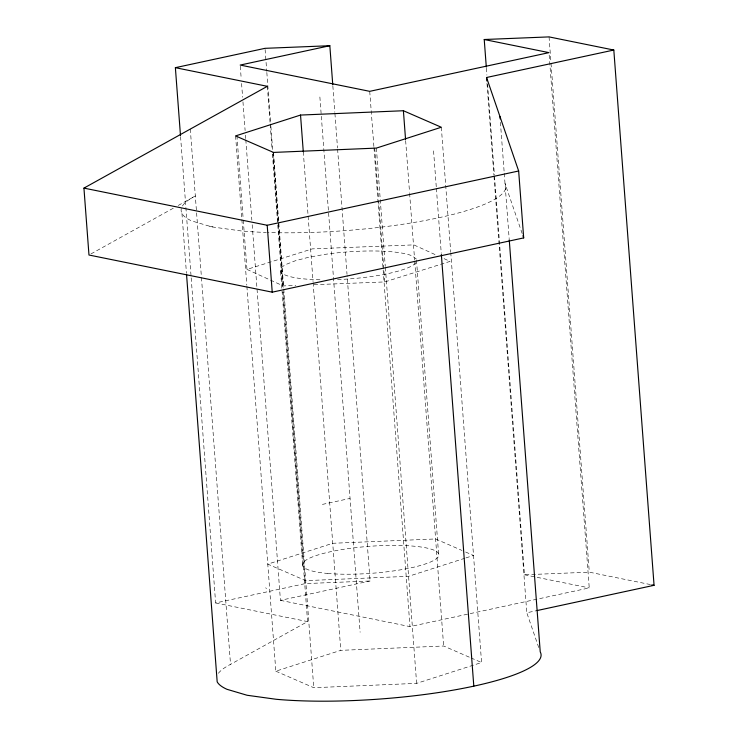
<?xml version="1.0" encoding="UTF-8"?>
<svg xmlns="http://www.w3.org/2000/svg" width="738" height="738" viewBox="0 0 738 738"><rect width="100%" height="100%" fill="white"/><g stroke="black" fill="none" stroke-linecap="round" stroke-linejoin="round"><path stroke-width="0.55" stroke-dasharray="3.69 2.77" d="M90.977 253.9L174.251 207.682M178.264 205.459L195.321 195.994A162.821 32.186 -4.3 0 0 191.742 220.939L211.871 226.898L240.975 230.92A162.821 32.186 -4.3 0 0 266.372 232.461M218.393 673.305A162.821 32.186 -4.3 0 1 230.533 664.357L307.58 621.599L282.792 291.934M464.866 558.251L408.575 576.313L305.707 580.649L267.783 564.136L332.727 543.288L435.595 538.952L461.933 550.428M465.946 557.9L473.528 555.474L462.994 550.88M246.889 286.307L275.827 671.183L340.781 650.344L443.649 646.008L469.986 657.475M275.827 671.183L313.761 687.705L416.629 683.37L481.573 662.521L450.826 253.54M243.282 220.228L246.972 269.407L312.257 248.881L413.797 244.878L436.592 255.256M314.047 284.711L384.784 281.925L450.06 261.39L442.809 258.088M322.395 504.405L350.061 498.427M191.188 277.875L215.625 602.946L305.264 583.601L370.07 580.99L347.1 275.449M252.193 224.73L280.44 600.345L370.07 580.99M280.44 600.345L409.977 626.608L589.247 587.918L548.998 52.638M538.74 647.549L526.803 612.78L535.806 610.833M246.972 269.407L283.235 285.929L295.79 285.431M494.506 176.197L524.478 574.782L589.293 572.171L651.829 584.856M209.38 226.16L215.487 227.396M524.478 574.782L589.247 587.918M215.625 602.946L307.58 621.599M471.038 657.936L481.573 662.521M416.426 259.112L412.311 255.966A68.45 13.533 -4.3 0 0 324.222 254.481L308.539 257.294L295.578 260.662L286.224 264.352A68.45 13.533 -4.3 0 0 320.587 279.794M265.652 587.78L266.501 588.592M522.19 233.559L505.013 183.531A162.821 32.186 -4.3 0 1 434.248 218.688A162.821 32.186 -4.3 0 1 267.553 232.498M549.044 36.9L550.945 62.167M551.028 63.32L589.293 572.171M500.41 122.296L504.165 172.194M504.248 173.329L509.165 238.632M486.388 68.228L486.905 75.119M487.597 84.307L494.423 175.054M486.988 83.246L493.897 175.137M493.98 176.29L526.803 612.78M441.324 127.25L450.733 252.387M433.557 150.866L436.287 187.157M436.37 188.291L441.269 253.365M416.509 260.256L438.566 553.509M405.642 140.589L409.535 192.249M409.618 193.393L414.627 259.979M414.71 261.132L443.649 646.008M376.38 148.098L385.273 266.344M385.356 267.497L416.629 683.37M374.719 148.107L378.585 199.574M378.677 200.718L384.784 281.925M369.729 91.337L373.88 146.475M373.963 147.618L409.977 626.608M332.847 85.922L334.84 112.342M334.923 113.486L337.515 147.951M337.598 149.094L347.017 274.305M319.877 96.973L360.116 632.254M303.29 151.807L313.05 281.529M313.133 282.682L340.781 650.344M273.512 152.425L283.696 287.894M283.779 289.047L313.761 687.705M273.18 152.111L283.235 285.929M265.099 49.474L266.741 71.3M266.833 72.453L270.8 125.285M270.892 126.438L272.875 152.858M272.959 154.002L282.977 287.248M283.327 291.842L305.264 583.601M267.341 86.318L270.099 123.08M270.191 124.224L272.091 149.5M272.433 154.094L282.451 287.34M280.606 271.685L302.746 566.092M240.274 66.217L241.225 78.846M241.575 83.44L242.608 97.231M242.959 101.826L245.117 130.543M245.459 135.137L245.717 138.578M245.809 139.731L251.852 220.136M236.916 135.589L243.189 219.085M235.588 135.912L246.806 285.154M190.293 129.085L201.363 276.353M201.446 277.497L230.533 664.357M180.561 136.595L191.096 276.732M181.954 213.448L186.446 273.143M415.909 262.691A68.45 13.533 -4.3 0 1 335.338 279.665M327.561 573.435A68.45 13.533 -4.3 0 0 438.049 557.089A68.45 13.533 -4.3 0 0 346.353 548.878A68.45 13.533 -4.3 0 0 327.561 573.435"/><path stroke-width="1.11" d="M536.932 610.584L654.062 585.308L613.813 50.036L486.554 77.499L518.657 170.995L523.685 237.904L272.23 292.174L88.975 255.016L83.938 188.107L267.341 86.318L175.376 67.675L180.478 135.441M300.532 115.063L235.588 135.912L273.512 152.425L376.38 148.098L441.324 127.25L403.4 110.737L300.532 115.063L303.29 151.807M175.376 67.675L265.016 48.33L329.831 45.719L332.764 84.778M329.831 45.719L240.191 65.064L369.729 91.337L548.998 52.638L484.229 39.511L486.305 67.075M83.938 188.107L267.202 225.265L518.657 170.995M484.229 39.511L549.044 36.9L613.813 50.036M651.829 584.856L654.062 585.308M522.938 235.726L523.685 237.904M499.986 116.622L500.161 118.892M509.248 239.785L540.234 651.894A162.821 32.186 -4.3 0 1 455.816 689.689A162.821 32.186 -4.3 0 1 276.187 699.283L247.092 695.261L226.963 689.301A162.821 32.186 -4.3 0 1 217.175 681.811L186.529 274.287M486.554 77.499L486.812 80.949M441.352 254.509L473.805 686.146M403.4 110.737L405.559 139.436M267.202 225.265L272.23 292.174"/></g></svg>
